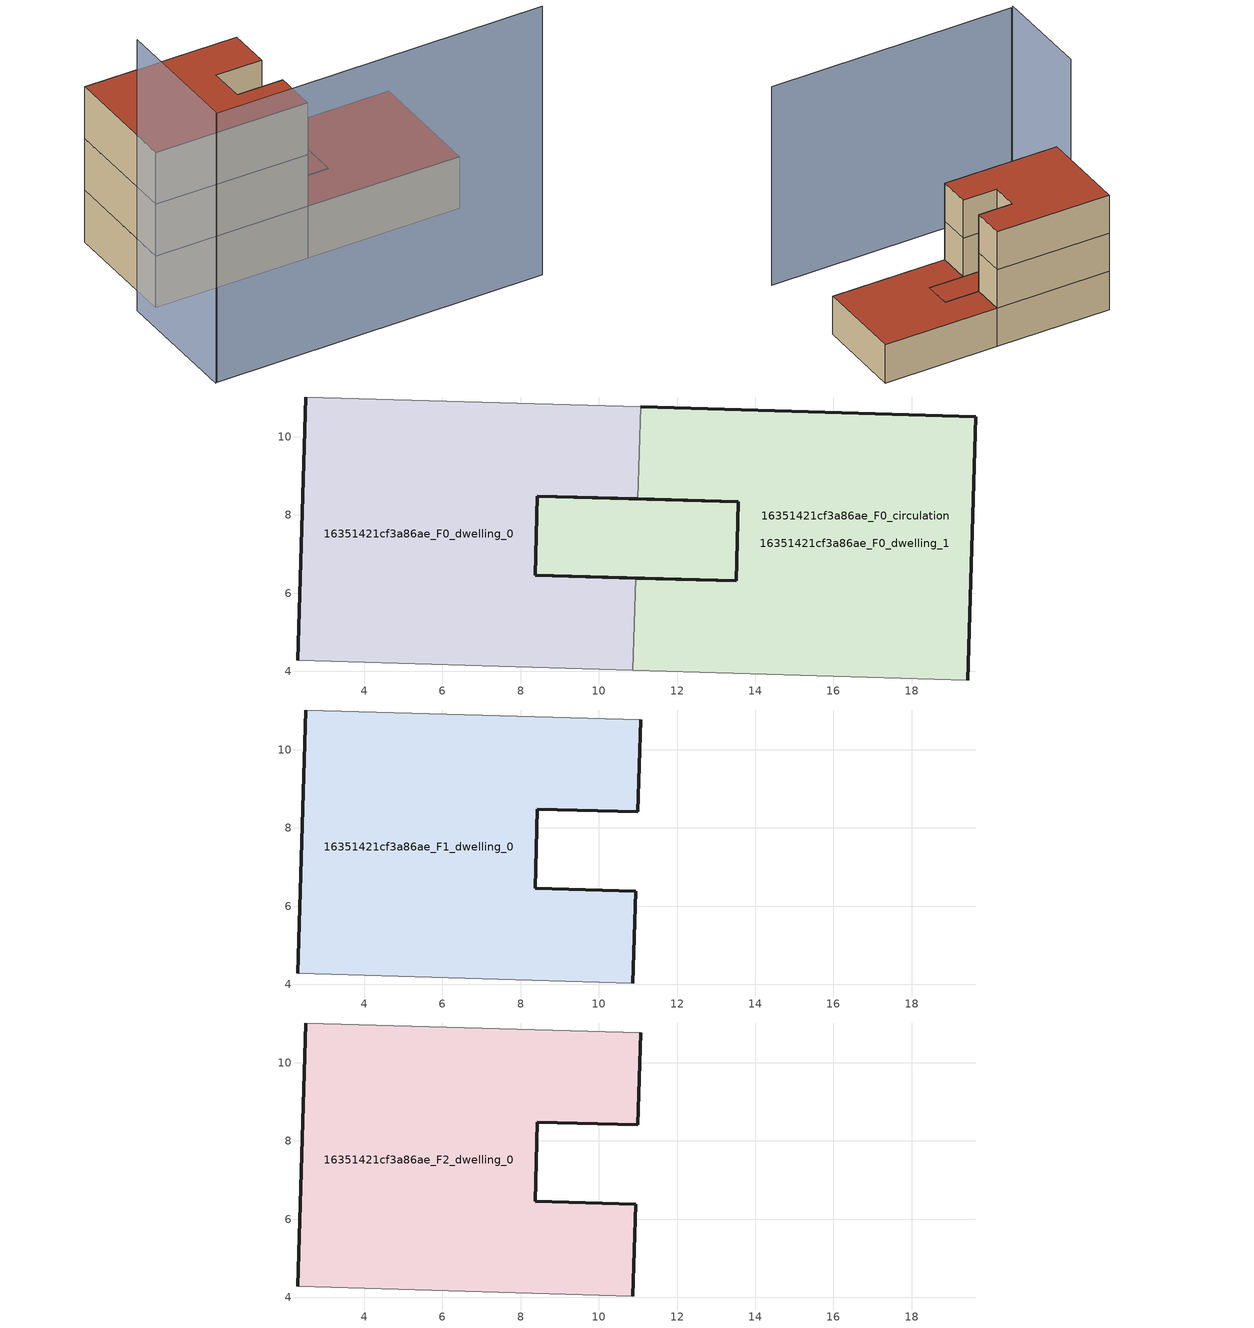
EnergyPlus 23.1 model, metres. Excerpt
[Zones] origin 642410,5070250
16351421cf3a86ae_F0_dwelling_0
 floor ground (EU_floor_Construction): 11.07,10.77 11,8.41 8.43,8.48 8.37,6.46 10.94,6.39 10.87,4.03 2.31,4.28 2.5,11.02 z0
 wall outside (EU_wall_Construction): 2.5,11.02 2.31,4.28 / 10.94,6.39 8.37,6.46 8.43,8.48 11,8.41 z0:3
 wall adiabatic (EU_wall_Construction): 2.31,4.28 10.87,4.03 / 11.07,10.77 2.5,11.02 z0:3
 wall to 16351421cf3a86ae_F0_dwelling_1 (EU_wall_Construction): 10.87,4.03 10.94,6.39 / 11,8.41 11.07,10.77 z0:3
16351421cf3a86ae_F0_dwelling_1
 floor ground (EU_floor_Construction): 19.64,10.52 19.44,3.78 10.87,4.03 10.94,6.39 13.51,6.31 13.57,8.33 11,8.41 11.07,10.77 z0; 13.57,8.33 13.51,6.31 10.94,6.39 8.37,6.46 8.43,8.48 z0
 wall outside (EU_wall_Construction): 11,8.41 13.57,8.33 13.51,6.31 10.94,6.39 / 19.44,3.78 19.64,10.52 11.07,10.77 z0:3
 wall adiabatic (EU_wall_Construction): 10.87,4.03 19.44,3.78 z0:3
 roof outside (EU_roof_Construction): 13.51,6.31 13.57,8.33 8.43,8.48 8.37,6.46 10.94,6.39 z3; 19.44,3.78 19.64,10.52 11.07,10.77 11,8.41 13.57,8.33 13.51,6.31 10.94,6.39 10.87,4.03 z3
16351421cf3a86ae_F0_circulation
 floor ground (EU_floor_Construction): 19.64,10.52 19.44,3.78 10.87,4.03 10.94,6.39 13.51,6.31 13.57,8.33 11,8.41 11.07,10.77 z0; 13.57,8.33 13.51,6.31 10.94,6.39 8.37,6.46 8.43,8.48 z0
 wall outside (EU_wall_Construction): 13.51,6.31 13.57,8.33 8.43,8.48 8.37,6.46 13.51,6.31 z0:3
 roof outside (EU_roof_Construction): 13.51,6.31 13.57,8.33 8.43,8.48 8.37,6.46 10.94,6.39 z3; 19.44,3.78 19.64,10.52 11.07,10.77 11,8.41 13.57,8.33 13.51,6.31 10.94,6.39 10.87,4.03 z3
16351421cf3a86ae_F1_dwelling_0
 floor to 16351421cf3a86ae_F0_dwelling_0 (EU_floor_Construction): 11.07,10.77 11,8.41 8.43,8.48 8.37,6.46 10.94,6.39 10.87,4.03 2.31,4.28 2.5,11.02 z3
 wall outside (EU_wall_Construction): 2.5,11.02 2.31,4.28 / 10.87,4.03 10.94,6.39 8.37,6.46 8.43,8.48 11,8.41 11.07,10.77 z3:6
 wall adiabatic (EU_wall_Construction): 2.31,4.28 10.87,4.03 / 11.07,10.77 2.5,11.02 z3:6
16351421cf3a86ae_F2_dwelling_0
 floor to 16351421cf3a86ae_F1_dwelling_0 (EU_floor_Construction): 11.07,10.77 11,8.41 8.43,8.48 8.37,6.46 10.94,6.39 10.87,4.03 2.31,4.28 2.5,11.02 z6
 wall outside (EU_wall_Construction): 2.5,11.02 2.31,4.28 / 10.87,4.03 10.94,6.39 8.37,6.46 8.43,8.48 11,8.41 11.07,10.77 z6:9
 wall adiabatic (EU_wall_Construction): 2.31,4.28 10.87,4.03 / 11.07,10.77 2.5,11.02 z6:9
 roof outside (EU_roof_Construction): 10.87,4.03 10.94,6.39 8.37,6.46 8.43,8.48 11,8.41 11.07,10.77 2.5,11.02 2.31,4.28 z9
shading: 1.31,-2.86 19.67,-3.31 z0:15.6; 1.22,-2.85 1.42,4.57 z0:15.7
[Building]
EU S2 Campaign: North Axis=0; Terrain=City; Solar Distribution=FullExterior
[Site:Location]
Lyon-Bron: Latitude=45.75; Longitude=5; Time Zone=1; Elevation=198
[SizingPeriod:WeatherFileDays]
AnnualSizingPeriod: Begin Month=1; Begin Day of Month=1; End Month=12; End Day of Month=31; Day of Week for Start Day=Monday; Use Weather File Daylight Saving Period=No; Use Weather File Rain and Snow Indicators=No
[MATERIAL]
EU_InternalMass_Material: Roughness=MediumRough; Thickness=0.1; Conductivity=1; Density=1800; Specific Heat=900; Thermal Absorptance=0.9; Solar Absorptance=0.7; Visible Absorptance=0.7
[MATERIAL:NOMASS] Roughness=MediumRough; Thermal Absorptance=0.9; Solar Absorptance=0.7; Visible Absorptance=0.7
Name | Thermal Resistance
EU_wall_NoMass | 0.87146
EU_roof_NoMass | 0.842276
EU_floor_NoMass | 0.496999
[CONSTRUCTION]
EU_wall_Construction: EU_wall_NoMass
EU_roof_Construction: EU_roof_NoMass
EU_floor_Construction: EU_floor_NoMass
EU_InternalMass_Construction: EU_InternalMass_Material
[ZONE] Type=1; Multiplier=1; Ceiling Height=autocalculate; Floor Area=autocalculate; Part of Total Floor Area=Yes
Name | Volume
16351421cf3a86ae_F0_dwelling_0; 16351421cf3a86ae_F1_dwelling_0; 16351421cf3a86ae_F2_dwelling_0 | 157.69
16351421cf3a86ae_F0_dwelling_1; 16351421cf3a86ae_F0_circulation | 188.881
[INTERNALMASS] Construction=EU_InternalMass_Construction
Name | Zone or ZoneList | Surface Area
16351421cf3a86ae_F0_dwelling_0_EU_InternalMass | 16351421cf3a86ae_F0_dwelling_0 | 52.5631
16351421cf3a86ae_F0_dwelling_1_EU_InternalMass | 16351421cf3a86ae_F0_dwelling_1 | 52.5631
16351421cf3a86ae_F1_dwelling_0_EU_InternalMass | 16351421cf3a86ae_F1_dwelling_0 | 116.048
16351421cf3a86ae_F2_dwelling_0_EU_InternalMass | 16351421cf3a86ae_F2_dwelling_0 | 116.048
[OTHEREQUIPMENT] Fuel Type=Electricity; Design Level Calculation Method=Watts/Area; Power per Zone Floor Area=1; Fraction Latent=0; Fraction Radiant=0; Fraction Lost=0; Carbon Dioxide Generation Rate=0; EndUse Subcategory=EU_Step8_InternalGains
Name | Zone or ZoneList or Space or SpaceList | Schedule
EU_Step8_InternalGain_16351421cf3a86ae_F0_dwelling_0_f000 | 16351421cf3a86ae_F0_dwelling_0 | EU_Step8_GainSchedule_16351421cf3a86ae_F0_dwelling_0_f000
EU_Step8_InternalGain_16351421cf3a86ae_F0_dwelling_1_f000 | 16351421cf3a86ae_F0_dwelling_1 | EU_Step8_GainSchedule_16351421cf3a86ae_F0_dwelling_1_f000
EU_Step8_InternalGain_16351421cf3a86ae_F1_dwelling_0_f000 | 16351421cf3a86ae_F1_dwelling_0 | EU_Step8_GainSchedule_16351421cf3a86ae_F1_dwelling_0_f000
EU_Step8_InternalGain_16351421cf3a86ae_F2_dwelling_0_f000 | 16351421cf3a86ae_F2_dwelling_0 | EU_Step8_GainSchedule_16351421cf3a86ae_F2_dwelling_0_f000
[ZONEINFILTRATION:DESIGNFLOWRATE]
EU_Circulation_Infiltration_16351421cf3a86ae_F0_circulation: Zone or ZoneList or Space or SpaceList=16351421cf3a86ae_F0_circulation; Schedule=EU_AlwaysOn; Design Flow Rate Calculation Method=Flow/Area; Flow Rate per Floor Area=0.0005; Constant Term Coefficient=1; Temperature Term Coefficient=0; Velocity Term Coefficient=0; Velocity Squared Term Coefficient=0
[ZONEVENTILATION:DESIGNFLOWRATE] Schedule=EU_AlwaysOn; Design Flow Rate Calculation Method=AirChanges/Hour; Air Changes per Hour=0.425; Ventilation Type=Natural; Fan Pressure Rise=0; Fan Total Efficiency=1; Constant Term Coefficient=1; Temperature Term Coefficient=0; Velocity Term Coefficient=0; Velocity Squared Term Coefficient=0; Minimum Indoor Temperature=-100; Maximum Indoor Temperature=100; Delta Temperature=-100; Minimum Outdoor Temperature=-100; Maximum Outdoor Temperature=100; Maximum Wind Speed=40
Name | Zone or ZoneList or Space or SpaceList
EU_ConstantAir_16351421cf3a86ae_F0_dwelling_0 | 16351421cf3a86ae_F0_dwelling_0
EU_ConstantAir_16351421cf3a86ae_F0_dwelling_1 | 16351421cf3a86ae_F0_dwelling_1
EU_ConstantAir_16351421cf3a86ae_F1_dwelling_0 | 16351421cf3a86ae_F1_dwelling_0
EU_ConstantAir_16351421cf3a86ae_F2_dwelling_0 | 16351421cf3a86ae_F2_dwelling_0
[HVACTEMPLATE:THERMOSTAT] Constant Heating Setpoint=20; Constant Cooling Setpoint=50
EU_HeatOnly_16351421cf3a86ae_F0_dwelling_0; EU_HeatOnly_16351421cf3a86ae_F0_dwelling_1; EU_HeatOnly_16351421cf3a86ae_F1_dwelling_0; EU_HeatOnly_16351421cf3a86ae_F2_dwelling_0
[HVACTEMPLATE:ZONE:IDEALLOADSAIRSYSTEM] System Availability Schedule=EU_AlwaysOn; Maximum Heating Supply Air Temperature=50; Minimum Cooling Supply Air Temperature=13; Maximum Heating Supply Air Humidity Ratio=0.0156; Minimum Cooling Supply Air Humidity Ratio=0.0077; Heating Limit=NoLimit; Cooling Limit=NoLimit; Heating Availability Schedule=EU_AlwaysOn; Cooling Availability Schedule=EU_CoolingOff; Dehumidification Control Type=ConstantSensibleHeatRatio; Cooling Sensible Heat Ratio=0.7; Dehumidification Setpoint=60; Humidification Control Type=None; Humidification Setpoint=30; Outdoor Air Method=None; Outdoor Air Flow Rate per Person=0.00944; Outdoor Air Flow Rate per Zone Floor Area=0; Outdoor Air Flow Rate per Zone=0; Demand Controlled Ventilation Type=None; Outdoor Air Economizer Type=NoEconomizer; Heat Recovery Type=None; Sensible Heat Recovery Effectiveness=0.7; Latent Heat Recovery Effectiveness=0.65
Name | Template Thermostat
16351421cf3a86ae_F0_dwelling_0 | EU_HeatOnly_16351421cf3a86ae_F0_dwelling_0
16351421cf3a86ae_F0_dwelling_1 | EU_HeatOnly_16351421cf3a86ae_F0_dwelling_1
16351421cf3a86ae_F1_dwelling_0 | EU_HeatOnly_16351421cf3a86ae_F1_dwelling_0
16351421cf3a86ae_F2_dwelling_0 | EU_HeatOnly_16351421cf3a86ae_F2_dwelling_0
[SIZING:ZONE] Zone Cooling Design Supply Air Temperature Input Method=SupplyAirTemperature; Zone Cooling Design Supply Air Temperature=13; Zone Heating Design Supply Air Temperature Input Method=SupplyAirTemperature; Zone Heating Design Supply Air Temperature=50; Zone Cooling Design Supply Air Humidity Ratio=0.008; Zone Heating Design Supply Air Humidity Ratio=0.008; Cooling Design Air Flow Method=DesignDay; Cooling Design Air Flow Rate=0; Cooling Minimum Air Flow per Zone Floor Area=0.000762; Cooling Minimum Air Flow=0; Cooling Minimum Air Flow Fraction=0.2; Heating Design Air Flow Method=DesignDay; Heating Design Air Flow Rate=0; Heating Maximum Air Flow per Zone Floor Area=0.002032; Heating Maximum Air Flow=0.141576; Heating Maximum Air Flow Fraction=0.3; Account for Dedicated Outdoor Air System=No; Dedicated Outdoor Air System Control Strategy=NeutralSupplyAir; Dedicated Outdoor Air Low Setpoint Temperature for Design=autosize; Dedicated Outdoor Air High Setpoint Temperature for Design=autosize; Zone Load Sizing Method=Sensible Load Only No Latent Load; Zone Latent Cooling Design Supply Air Humidity Ratio Input Method=HumidityRatioDifference; Zone Cooling Design Supply Air Humidity Ratio Difference=0.005; Zone Latent Heating Design Supply Air Humidity Ratio Input Method=HumidityRatioDifference; Zone Humidification Design Supply Air Humidity Ratio Difference=0.005
16351421cf3a86ae_F0_dwelling_0; 16351421cf3a86ae_F0_dwelling_1; 16351421cf3a86ae_F1_dwelling_0; 16351421cf3a86ae_F2_dwelling_0
[SCHEDULE:CONSTANT]
Name | Hourly Value
EU_AlwaysOn | 1
EU_CoolingOff | 0
[SCHEDULE:FILE] Column Number=1; Rows to Skip at Top=0; Number of Hours of Data=8760; Column Separator=Comma; Interpolate to Timestep=No; Minutes per Item=60; Adjust Schedule for Daylight Savings=Yes
Name | File
EU_Step8_GainSchedule_16351421cf3a86ae_F0_dwelling_0_f000 | ../../schedules/16351421cf3a86ae/16351421cf3a86ae_F0_dwelling_0_f000_gain.csv
EU_Step8_GainSchedule_16351421cf3a86ae_F0_dwelling_1_f000 | ../../schedules/16351421cf3a86ae/16351421cf3a86ae_F0_dwelling_1_f000_gain.csv
EU_Step8_GainSchedule_16351421cf3a86ae_F1_dwelling_0_f000 | ../../schedules/16351421cf3a86ae/16351421cf3a86ae_F1_dwelling_0_f000_gain.csv
EU_Step8_GainSchedule_16351421cf3a86ae_F2_dwelling_0_f000 | ../../schedules/16351421cf3a86ae/16351421cf3a86ae_F2_dwelling_0_f000_gain.csv
